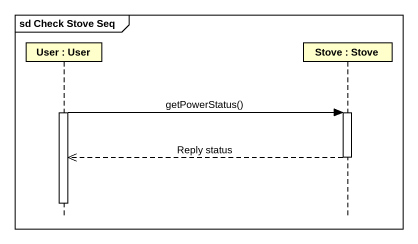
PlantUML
@startuml
mainframe sd Check Stove Seq
hide footbox
participant "User : User" as User
participant "Stove : Stove" as Stove

activate User
User -> Stove : getPowerStatus()
activate Stove
Stove -->> User : Reply status
deactivate Stove
deactivate User
@enduml
